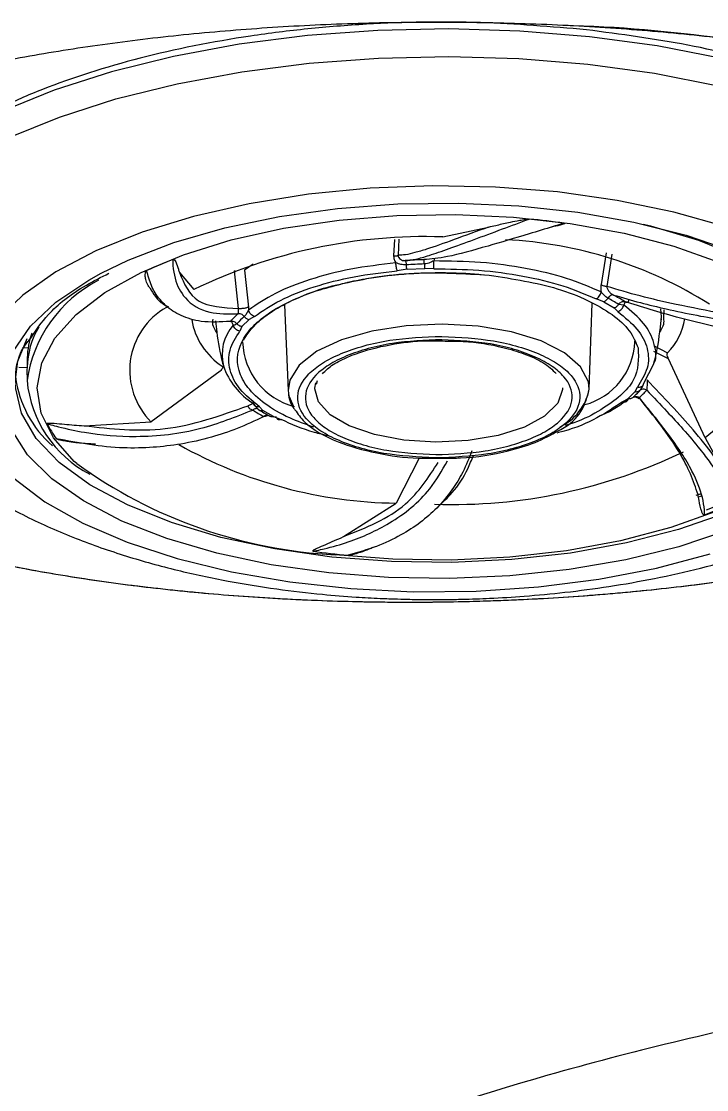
# Model space of a CAD drawing. Extents: x 956 to 1028, y 499 to 635.
# Drawn here: x 972.656 to 973.797, y 579.292 to 581.068 of the extents above; entities that cross this region are included whole.
import ezdxf

# ---------------------------------------------------------------- set-up
doc = ezdxf.new("R2010")
doc.units = 0
doc.header["$MEASUREMENT"] = 0
for name, color, linetype in [('1', 4, 'Continuous'), ('BDIM_CYAN', 4, 'Continuous'), ('DIM', 3, 'Continuous')]:
    doc.layers.add(name, color=color, linetype=linetype)

# ---------------------------------------------------------------- blocks, each defined once
blk = doc.blocks.new('MINI 2IN')
at = {"layer": 'BDIM_CYAN', "color": 3}
for p, q in [((-0.0102, -0.3457), (0.0663, -0.3294)), ((-0.0906, -0.3502), (-0.0918, -0.3775)), ((-0.0832, -0.3498), (-0.0843, -0.3764)), ((0.262, -0.3725), (0.2534, -0.4249)), ((-0.072, -0.3856), (-0.0749, -0.3851)), ((-0.0239, -0.3809), (-0.0251, -0.3857)), ((0.2715, -0.3743), (0.2628, -0.428)), ((-0.4483, -0.4052), (-0.4245, -0.4331)), ((-0.3566, -0.4019), (-0.3566, -0.402)), ((-0.3499, -0.465), (-0.3566, -0.402)), ((-0.3256, -0.391), (-0.34, -0.4011)), ((-0.34, -0.4011), (-0.3336, -0.4624)), ((-0.0695, -0.3996), (-0.0858, -0.402)), ((-0.0695, -0.3996), (-0.0401, -0.3981)), ((-0.0248, -0.3988), (-0.0401, -0.3981)), ((-0.2735, -0.4586), (-0.2673, -0.6014)), ((0.2337, -0.5991), (0.2386, -0.4558)), ((0.2578, -0.4536), (0.245, -0.4487)), ((0.2578, -0.4536), (0.2753, -0.4638)), ((0.2911, -0.4591), (0.2826, -0.4581)), ((0.2927, -0.455), (0.2911, -0.4591)), ((0.2956, -0.4541), (0.2957, -0.4542)), ((-0.3336, -0.4624), (-0.3333, -0.4675)), ((-0.3232, -0.478), (-0.3324, -0.4833)), ((0.2813, -0.4699), (0.2753, -0.4638)), ((0.3576, -0.467), (0.3573, -0.4809)), ((-0.3443, -0.495), (-0.3478, -0.5023)), ((-0.3443, -0.495), (-0.3324, -0.4833)), ((-0.7092, -0.5299), (-0.7002, -0.5304)), ((0.3404, -0.5266), (0.364, -0.5383)), ((-0.7016, -0.5467), (-0.7019, -0.563)), ((0.3657, -0.5486), (0.3412, -0.5362)), ((0.4268, -0.6799), (0.3657, -0.5486)), ((-0.7155, -0.5623), (-0.7019, -0.563)), ((-0.7019, -0.563), (-0.702, -0.5661)), ((-0.702, -0.5661), (-0.7019, -0.5848)), ((0.3246, -0.5891), (0.3411, -0.5568)), ((-0.3805, -0.5688), (-0.4952, -0.6535)), ((-0.2203, -0.5904), (-0.2183, -0.5843)), ((0.3103, -0.603), (0.2984, -0.6147)), ((0.3103, -0.603), (0.3138, -0.5958)), ((0.3227, -0.5931), (0.3211, -0.5965)), ((0.3228, -0.5931), (0.3221, -0.5934)), ((0.2891, -0.62), (0.2984, -0.6147)), ((-0.3153, -0.6282), (-0.3093, -0.6342)), ((-0.2918, -0.6444), (-0.3093, -0.6342)), ((-0.6071, -0.6597), (-0.4952, -0.6535)), ((-0.3012, -0.6424), (-0.3013, -0.6419)), ((-0.2987, -0.6433), (-0.2922, -0.6447)), ((-0.2918, -0.6444), (-0.279, -0.6493)), ((0.4268, -0.6799), (0.4641, -0.7484)), ((-0.0495, -0.7137), (-0.0876, -0.7884)), ((-0.0262, -0.7136), (-0.0078, -0.7134)), ((0.4114, -0.7751), (0.419, -0.7728)), ((0.421, -0.7765), (0.4154, -0.7783)), ((-0.1754, -0.8441), (-0.0876, -0.7884))]:
    blk.add_line(p, q, dxfattribs=at)
at = {"layer": 'BDIM_CYAN', "color": 3, "flags": 128}
for points in [[(0.2342, -0.0129), (0.118, -0.0035), (0, 0), (-0.1183, -0.0026), (-0.2352, -0.0111), (-0.349, -0.0256), (-0.4581, -0.0457), (-0.5611, -0.0713), (-0.6565, -0.1018), (-0.7428, -0.137), (-0.819, -0.1763), (-0.8743, -0.212)], [(0.9804, -0.4477), (0.9816, -0.4211), (0.9731, -0.3703), (0.9508, -0.3203), (0.9148, -0.2719), (0.8658, -0.2257), (0.8044, -0.1824), (0.7314, -0.1426), (0.6479, -0.1067), (0.5551, -0.0755), (0.4543, -0.0492), (0.3468, -0.0282), (0.2342, -0.0129)], [(-0.9763, -0.5737), (-0.986, -0.5543), (-1.0013, -0.5045), (-1.0027, -0.4542), (-0.9902, -0.4042), (-0.9642, -0.355), (-0.9248, -0.3075), (-0.8727, -0.2623), (-0.8086, -0.22), (-0.7334, -0.1812), (-0.6481, -0.1465), (-0.554, -0.1163), (-0.4523, -0.0911), (-0.3445, -0.0713), (-0.2322, -0.057), (-0.1168, -0.0485), (0, -0.046), (0.1165, -0.0494), (0.2311, -0.0587)], [(0.2311, -0.0587), (0.3423, -0.0738), (0.4484, -0.0945), (0.548, -0.1205), (0.6396, -0.1514), (0.722, -0.1867), (0.794, -0.2261), (0.8547, -0.2688), (0.9031, -0.3144), (0.9386, -0.3622), (0.9606, -0.4115), (0.969, -0.4617), (0.9634, -0.5119), (0.9442, -0.5616), (0.9406, -0.568)], [(0.1808, -0.2711), (0.0779, -0.2631), (-0.0267, -0.261), (-0.1311, -0.265), (-0.2335, -0.2749), (-0.332, -0.2906), (-0.4249, -0.3118), (-0.5105, -0.3381), (-0.5872, -0.3691), (-0.6538, -0.4041), (-0.7091, -0.4426), (-0.752, -0.4839)], [(-0.7237, -0.747), (-0.6722, -0.7861), (-0.609, -0.8218), (-0.5353, -0.8535), (-0.4523, -0.8807), (-0.3615, -0.9028), (-0.2645, -0.9195), (-0.1632, -0.9305), (-0.0592, -0.9356), (0.0455, -0.9346), (0.1491, -0.9276), (0.2498, -0.9148), (0.3457, -0.8963), (0.4351, -0.8725)], [(0.4613, -0.3291), (0.3742, -0.3044), (0.2801, -0.285), (0.1808, -0.2711)], [(-0.5787, -0.4062), (-0.5335, -0.3843), (-0.4575, -0.3552), (-0.373, -0.3309), (-0.2816, -0.3118), (-0.185, -0.2984), (-0.0851, -0.2909), (0.0161, -0.2895), (0.1166, -0.2941), (0.2146, -0.3047), (0.308, -0.3211), (0.3952, -0.3429), (0.4743, -0.3698), (0.5439, -0.4012), (0.6025, -0.4365), (0.6154, -0.4459)], [(-0.6191, -0.7226), (-0.6232, -0.7189), (-0.6576, -0.6797), (-0.6783, -0.6388), (-0.685, -0.5969), (-0.6774, -0.555), (-0.6557, -0.514), (-0.6204, -0.4747), (-0.5722, -0.438), (-0.5122, -0.4047), (-0.4416, -0.3754), (-0.362, -0.3509), (-0.275, -0.3315), (-0.1825, -0.3178), (-0.0865, -0.31), (0.011, -0.3083), (0.1079, -0.3128), (0.2021, -0.3233), (0.2917, -0.3395), (0.3747, -0.3613), (0.4494, -0.388)], [(0.324, -0.3246), (0.3355, -0.3274), (0.4155, -0.3513), (0.4867, -0.3798), (0.5477, -0.4125), (0.5972, -0.4486), (0.6342, -0.4874), (0.6579, -0.5281), (0.6679, -0.5699), (0.6682, -0.5784)], [(-0.1996, -0.9045), (-0.2955, -0.891), (-0.386, -0.8718), (-0.4694, -0.8474), (-0.5439, -0.8182), (-0.6081, -0.7848), (-0.6609, -0.7478), (-0.7011, -0.708), (-0.728, -0.6661), (-0.7411, -0.6229), (-0.74, -0.5793), (-0.7249, -0.5362), (-0.696, -0.4943), (-0.6539, -0.4545), (-0.5993, -0.4176), (-0.5787, -0.4062)], [(0.6154, -0.4459), (0.6491, -0.475), (0.6827, -0.516), (0.7028, -0.5586), (0.7088, -0.6021), (0.7007, -0.6455), (0.6786, -0.6881), (0.643, -0.729), (0.5946, -0.7675), (0.5342, -0.8027), (0.4632, -0.834), (0.3827, -0.8608), (0.2946, -0.8825), (0.2003, -0.8988), (0.1018, -0.9092), (0.0011, -0.9137), (-0.1001, -0.9121), (-0.1996, -0.9045)], [(0.3535, -0.4838), (0.3538, -0.4784), (0.3527, -0.4651)], [(0.2337, -0.5991), (0.2325, -0.587), (0.2194, -0.5616), (0.1926, -0.5385), (0.1535, -0.5188), (0.1046, -0.5037), (0.0486, -0.4942), (-0.0111, -0.4907), (-0.0712, -0.4934), (-0.1282, -0.5023), (-0.1786, -0.5168), (-0.2197, -0.536), (-0.249, -0.5589), (-0.2647, -0.584), (-0.2673, -0.6014)], [(-0.7216, -0.5871), (-0.7172, -0.5526), (-0.7016, -0.5148)], [(0.4765, -0.5006), (0.4806, -0.5066), (0.4932, -0.5316), (0.499, -0.5571), (0.498, -0.5827), (0.4901, -0.6081), (0.4755, -0.633), (0.4543, -0.6571), (0.4268, -0.6799)], [(0.6879, -0.5806), (0.6835, -0.6151), (0.6651, -0.6577), (0.6329, -0.6988), (0.5875, -0.7376), (0.5298, -0.7732), (0.4609, -0.805), (0.3823, -0.8323), (0.2956, -0.8545), (0.2025, -0.8713), (0.105, -0.8821), (0.0049, -0.8869), (-0.0955, -0.8856), (-0.1944, -0.8781), (-0.2896, -0.8646), (-0.3793, -0.8453), (-0.4616, -0.8208), (-0.5349, -0.7914), (-0.5976, -0.7578), (-0.6485, -0.7207), (-0.6866, -0.6808), (-0.711, -0.6389), (-0.7212, -0.5959), (-0.7216, -0.5871)], [(0.4288, -0.7997), (0.4836, -0.7781), (0.5505, -0.7442), (0.6052, -0.7065), (0.6468, -0.6659), (0.6742, -0.6231), (0.6869, -0.5792), (0.6875, -0.5719)], [(-0.2673, -0.6014), (-0.2661, -0.61), (-0.2578, -0.6288)], [(-0.223, -0.5985), (-0.223, -0.597), (-0.2215, -0.5882)], [(0.1894, -0.5965), (0.1894, -0.5995), (0.1812, -0.6224), (0.1595, -0.6437), (0.1257, -0.6619), (0.0823, -0.6757), (0.0321, -0.6843), (-0.0214, -0.687), (-0.0746, -0.6837), (-0.1239, -0.6745), (-0.1659, -0.6601), (-0.1977, -0.6416), (-0.2171, -0.62), (-0.223, -0.5985)], [(0.5892, -0.7147), (0.5643, -0.7356), (0.51, -0.7707), (0.4446, -0.8021), (0.3693, -0.8291), (0.2858, -0.8511), (0.1958, -0.8677), (0.1013, -0.8784), (0.0043, -0.8832), (-0.0932, -0.8818), (-0.189, -0.8743)]]:
    blk.add_lwpolyline(points, dxfattribs=at)
at = {"layer": 'BDIM_CYAN', "color": 3}
for centre, radius, start, end in [((-0.0007, -1.7166), 1.4069, 82.1214, 84.5063), ((-0.0392, -1.2344), 0.8891, 88.1322, 115.6833), ((0.0602, -1.0495), 0.6998, 57.7508, 87.181), ((-0.1979, -1.0605), 0.7258, 111.1105, 114.8186), ((-0.0142, -1.2357), 0.8525, 91.838, 93.9301), ((-0.0142, -1.216), 0.8256, 91.838, 93.9301), ((-0.4798, -0.6171), 0.2245, 117.3099, 171.7189), ((0.1437, -0.6862), 0.2764, 57.4654, 61.8992), ((0.1386, -0.6837), 0.2677, 57.4654, 61.8992), ((-0.4109, -0.5678), 0.1202, 119.306, 225.4849), ((-0.2482, -0.5914), 0.1561, 131.136, 137.6268), ((-0.2409, -0.5919), 0.1511, 131.136, 137.6268), ((-0.5598, -0.5675), 0.1422, 149.6293, 178.1601), ((-0.313, -0.4633), 0.1167, 190.1277, 236.7176), ((-0.3028, -0.542), 0.0746, 138.5277, 194.1301), ((0.2916, -0.4655), 0.1027, 314.8561, 350.7483), ((-0.5682, -0.5498), 0.1334, 160.7338, 178.6653), ((-0.2287, -0.517), 0.1144, 181.5651, 255.5203), ((0.1975, -0.5164), 0.112, 284.8336, 358.1142), ((-0.2627, -0.5213), 0.119, 199.0793, 238.3342), ((-0.5369, -0.5534), 0.1861, 187.7313, 228.704), ((-0.507, -0.5667), 0.1957, 185.2777, 242.4136), ((0.1467, -0.5816), 0.0888, 295.3042, 348.6126), ((0.2102, -0.5022), 0.1465, 312.8315, 317.6849), ((0.2141, -0.4953), 0.1561, 311.1369, 317.6263), ((0.198, -0.4893), 0.1642, 311.2498, 312.894), ((-0.1777, -0.4006), 0.2764, 237.4654, 241.8992), ((-0.1727, -0.4071), 0.2677, 237.4654, 241.8992), ((-0.5106, -0.5795), 0.1753, 205.9015, 215.466), ((-0.0787, -0.0343), 0.7541, 240.5589, 269.3221), ((0.0054, 0.0984), 0.8891, 268.1322, 295.6833), ((-0.1478, -0.0721), 0.8033, 234.0746, 267.0571), ((0.1644, -0.1307), 0.7257, 291.1104, 294.819), ((-0.0329, 0.5253), 1.4069, 262.1214, 264.5065)]:
    blk.add_arc(centre, radius, start, end, dxfattribs=at)
for points, knots in [([(0.2291, -0.0014), (0.1705, 0.0035), (0.0498, 0.0137), (-0.1076, 0.0106), (-0.235, 0.0007), (-0.3634, -0.0154), (-0.5171, -0.046), (-0.6528, -0.0897), (-0.7475, -0.1305), (-0.788, -0.1531), (-0.8083, -0.1644)], [0, 0, 0, 0, 0.1532463, 0.3156719, 0.4003608, 0.4850674, 0.6578359, 0.8306045, 0.9152934, 1, 1, 1, 1]), ([(0.7121, -0.1268), (0.7106, -0.1259), (0.6898, -0.1137), (0.6376, -0.0943), (0.5388, -0.0591), (0.4034, -0.0247), (0.2861, -0.009), (0.2291, -0.0014)], [0, 0, 0, 0, 0.01298, 0.185306, 0.357668, 0.688173, 1, 1, 1, 1]), ([(-0.0726, -0.3852), (-0.067, -0.3846), (-0.0561, -0.3835), (-0.032, -0.3765), (-0.0003, -0.3656), (0.0409, -0.3505), (0.0863, -0.3337), (0.1189, -0.3217), (0.134, -0.3161)], [0, 0, 0, 0, 0.154219, 0.301464, 0.47799, 0.661716, 0.843633, 1, 1, 1, 1]), ([(0.0663, -0.3294), (0.0702, -0.3285), (0.0807, -0.326), (0.0966, -0.3225), (0.1117, -0.3193), (0.1228, -0.3174), (0.1296, -0.316), (0.1336, -0.3161), (0.134, -0.3161)], [0, 0, 0, 0, 0.191782, 0.518998, 0.728969, 0.85611, 0.98384, 1, 1, 1, 1]), ([(0.0663, -0.3294), (0.0464, -0.3367), (0.0069, -0.3511), (-0.0317, -0.3648), (-0.0567, -0.3722), (-0.0725, -0.3759), (-0.0804, -0.3762), (-0.0843, -0.3764)], [0, 0, 0, 0, 0.284599, 0.565427, 0.713522, 0.857932, 1, 1, 1, 1]), ([(0.1922, -0.323), (0.1914, -0.3232), (0.1894, -0.3238), (0.1832, -0.3257), (0.1641, -0.3315), (0.1216, -0.3444), (0.0583, -0.3631), (-0.0027, -0.3802), (-0.0294, -0.3826), (-0.0415, -0.3836)], [0, 0, 0, 0, 0.007324, 0.019564, 0.058649, 0.192116, 0.441769, 0.746986, 1, 1, 1, 1]), ([(0.1922, -0.323), (0.1923, -0.323), (0.1925, -0.323), (0.1928, -0.3231), (0.193, -0.3232), (0.193, -0.3234), (0.1927, -0.3238), (0.1904, -0.3249), (0.183, -0.327), (0.1757, -0.3285), (0.1708, -0.3295)], [0, 0, 0, 0, 0.011819, 0.023754, 0.034559, 0.046367, 0.066558, 0.129614, 0.419573, 1, 1, 1, 1]), ([(-0.4593, -0.3835), (-0.4592, -0.3834), (-0.459, -0.3834), (-0.4587, -0.3833), (-0.4583, -0.3833), (-0.4579, -0.3834), (-0.4572, -0.3836), (-0.4556, -0.3849), (-0.4527, -0.3905), (-0.4506, -0.3977), (-0.4489, -0.4033), (-0.4483, -0.4052)], [0, 0, 0, 0, 0.0055006, 0.0110552, 0.016084, 0.0215799, 0.030977, 0.0603237, 0.1952739, 0.7306037, 1, 1, 1, 1]), ([(-0.4593, -0.3835), (-0.4593, -0.3839), (-0.4593, -0.385), (-0.4593, -0.3884), (-0.4588, -0.3988), (-0.4552, -0.4212), (-0.4395, -0.4514), (-0.4035, -0.4743), (-0.3673, -0.474), (-0.3508, -0.4739)], [0, 0, 0, 0, 0.007325, 0.019566, 0.05865, 0.192116, 0.441769, 0.746986, 1, 1, 1, 1]), ([(-0.0881, -0.389), (-0.1135, -0.392), (-0.1642, -0.398), (-0.2321, -0.4158), (-0.2912, -0.4387), (-0.3192, -0.4579), (-0.3333, -0.4675)], [0, 0, 0, 0, 0.25, 0.5, 0.75, 1, 1, 1, 1]), ([(-0.0918, -0.3775), (-0.0909, -0.3775), (-0.0892, -0.3775), (-0.087, -0.3773), (-0.0852, -0.3769), (-0.0846, -0.3766), (-0.0843, -0.3764)], [0, 0, 0, 0, 0.245337, 0.5, 0.754663, 1, 1, 1, 1]), ([(-0.0918, -0.3775), (-0.0917, -0.3794), (-0.0915, -0.3836), (-0.0893, -0.3871), (-0.0881, -0.389)], [0, 0, 0, 0, 0.459104, 1, 1, 1, 1]), ([(-0.0708, -0.3923), (-0.0738, -0.3921), (-0.0798, -0.3919), (-0.0853, -0.3899), (-0.0881, -0.389)], [0, 0, 0, 0, 0.490746, 1, 1, 1, 1]), ([(-0.0843, -0.3764), (-0.0842, -0.3771), (-0.0841, -0.3784), (-0.083, -0.3807), (-0.0807, -0.3832), (-0.0769, -0.385), (-0.074, -0.3852), (-0.0726, -0.3852)], [0, 0, 0, 0, 0.111418, 0.230072, 0.482003, 0.743082, 1, 1, 1, 1]), ([(-0.0251, -0.3857), (-0.0271, -0.3866), (-0.0305, -0.3882), (-0.0357, -0.3903), (-0.039, -0.3906), (-0.0407, -0.3907)], [0, 0, 0, 0, 0.40286, 0.687897, 1, 1, 1, 1]), ([(0.2535, -0.4372), (0.235, -0.4293), (0.1979, -0.4135), (0.1287, -0.3972), (0.0535, -0.3868), (0.0011, -0.3861), (-0.0251, -0.3857)], [0, 0, 0, 0, 0.25, 0.5, 0.75, 1, 1, 1, 1]), ([(-0.6957, -0.5139), (-0.6869, -0.5008), (-0.6665, -0.4704), (-0.6204, -0.4336), (-0.5785, -0.4127), (-0.5656, -0.4063)], [0, 0, 0, 0, 0.34174, 0.798412, 1, 1, 1, 1]), ([(-0.4977, -0.4304), (-0.4988, -0.4288), (-0.5017, -0.4245), (-0.5042, -0.4177), (-0.5054, -0.4111), (-0.5049, -0.4064), (-0.5049, -0.4033), (-0.5028, -0.402), (-0.5026, -0.4018)], [0, 0, 0, 0, 0.191797, 0.519052, 0.729035, 0.856173, 0.983899, 1, 1, 1, 1]), ([(-0.3635, -0.4862), (-0.3802, -0.4872), (-0.4037, -0.4886), (-0.4297, -0.4827), (-0.4455, -0.477), (-0.4637, -0.4671), (-0.4815, -0.451), (-0.4957, -0.4281), (-0.5004, -0.4103), (-0.5026, -0.4018)], [0, 0, 0, 0, 0.229238, 0.322198, 0.414546, 0.50635, 0.67863, 0.847274, 1, 1, 1, 1]), ([(-0.4483, -0.4052), (-0.4405, -0.4235), (-0.4248, -0.4606), (-0.375, -0.4635), (-0.3499, -0.465)], [0, 0, 0, 0, 0.495173, 1, 1, 1, 1]), ([(-0.3232, -0.478), (-0.3098, -0.4688), (-0.2826, -0.4502), (-0.2253, -0.4279), (-0.1592, -0.4107), (-0.1101, -0.4049), (-0.0858, -0.402)], [0, 0, 0, 0, 0.2470114, 0.5, 0.7529886, 1, 1, 1, 1]), ([(-0.1734, -0.4228), (-0.1571, -0.4193), (-0.1206, -0.4113), (-0.0387, -0.403), (0.0255, -0.4068), (0.0673, -0.4093)], [0, 0, 0, 0, 0.220848, 0.4935038, 1, 1, 1, 1]), ([(-0.1734, -0.4227), (-0.1716, -0.4222), (-0.1576, -0.4184), (-0.1319, -0.4142), (-0.1007, -0.4098), (-0.0771, -0.4076), (-0.06, -0.4064), (-0.0477, -0.4058), (-0.0341, -0.4053), (-0.0245, -0.4052), (-0.0177, -0.4051)], [0, 0, 0, 0, 0.040062, 0.30443, 0.501937, 0.645566, 0.748575, 0.821934, 0.873992, 1, 1, 1, 1]), ([(-0.0248, -0.3988), (0.0002, -0.3992), (0.051, -0.3998), (0.1241, -0.4099), (0.1914, -0.4258), (0.2272, -0.4411), (0.245, -0.4487)], [0, 0, 0, 0, 0.247011, 0.5, 0.752989, 1, 1, 1, 1]), ([(-0.0177, -0.4051), (-0.0096, -0.4052), (0.0058, -0.4053), (0.0309, -0.4063), (0.0477, -0.4077), (0.0572, -0.4086)], [0, 0, 0, 0, 0.321146, 0.61203, 1, 1, 1, 1]), ([(-0.2249, -0.662), (-0.2387, -0.6572), (-0.2702, -0.646), (-0.3075, -0.6235), (-0.3363, -0.5967), (-0.3557, -0.5599), (-0.3486, -0.5132), (-0.3021, -0.4705), (-0.2428, -0.4426), (-0.2032, -0.4286), (-0.1778, -0.4237), (-0.1734, -0.4228)], [0, 0, 0, 0, 0.081146, 0.185521, 0.289897, 0.392103, 0.581966, 0.771829, 0.874035, 0.978411, 1, 1, 1, 1]), ([(-0.3414, -0.5176), (-0.3392, -0.5136), (-0.334, -0.5042), (-0.3191, -0.488), (-0.2957, -0.4697), (-0.2618, -0.4509), (-0.2195, -0.4342), (-0.1873, -0.4262), (-0.1734, -0.4227)], [0, 0, 0, 0, 0.112803, 0.270618, 0.415988, 0.619279, 0.835157, 1, 1, 1, 1]), ([(0.0673, -0.4093), (0.1069, -0.4156), (0.1678, -0.4252), (0.2328, -0.4508), (0.2735, -0.4745), (0.3029, -0.5014), (0.3111, -0.5207), (0.3151, -0.5302)], [0, 0, 0, 0, 0.3148498, 0.4843389, 0.6574249, 0.8305108, 1, 1, 1, 1]), ([(0.2534, -0.4249), (0.2531, -0.4267), (0.2524, -0.4307), (0.2531, -0.435), (0.2535, -0.4372)], [0, 0, 0, 0, 0.459354, 1, 1, 1, 1]), ([(0.2534, -0.4249), (0.254, -0.4252), (0.2552, -0.426), (0.2577, -0.4269), (0.2603, -0.4276), (0.262, -0.4278), (0.2628, -0.428)], [0, 0, 0, 0, 0.245337, 0.5, 0.754663, 1, 1, 1, 1]), ([(-0.4977, -0.4304), (-0.4917, -0.4405), (-0.484, -0.4534), (-0.4697, -0.4605), (-0.4666, -0.4621)], [0, 0, 0, 0, 0.785149, 1, 1, 1, 1]), ([(0.2647, -0.4476), (0.2625, -0.446), (0.2586, -0.4432), (0.2551, -0.439), (0.2535, -0.4372)], [0, 0, 0, 0, 0.571403, 1, 1, 1, 1]), ([(0.5473, -0.4884), (0.5168, -0.4835), (0.4609, -0.4744), (0.3832, -0.4595), (0.3183, -0.4447), (0.2811, -0.4335), (0.2628, -0.428)], [0, 0, 0, 0, 0.317509, 0.5834805, 0.7948327, 1, 1, 1, 1]), ([(0.2628, -0.428), (0.2629, -0.4286), (0.263, -0.43), (0.2641, -0.4329), (0.2663, -0.4364), (0.2698, -0.4401), (0.2725, -0.4416), (0.2739, -0.4424)], [0, 0, 0, 0, 0.111469, 0.230184, 0.482261, 0.743373, 1, 1, 1, 1]), ([(0.2739, -0.4424), (0.2887, -0.4467), (0.3172, -0.4551), (0.364, -0.4662), (0.4111, -0.476), (0.4602, -0.485), (0.5307, -0.4969), (0.583, -0.5046), (0.6198, -0.51)], [0, 0, 0, 0, 0.135552, 0.260798, 0.405842, 0.535564, 0.673856, 1, 1, 1, 1]), ([(0.2826, -0.4581), (0.2833, -0.4572), (0.2847, -0.4554), (0.2874, -0.4537), (0.29, -0.4529), (0.2916, -0.4531), (0.2923, -0.4532)], [0, 0, 0, 0, 0.266689, 0.531115, 0.778754, 1, 1, 1, 1]), ([(0.3411, -0.5568), (0.3412, -0.5566), (0.347, -0.5453), (0.3427, -0.5222), (0.3279, -0.489), (0.3034, -0.469), (0.2911, -0.4591)], [0, 0, 0, 0, 0.0073413, 0.3382277, 0.6691139, 1, 1, 1, 1]), ([(0.2923, -0.4532), (0.2932, -0.4536), (0.2949, -0.4543), (0.2971, -0.4543), (0.2984, -0.4537), (0.2991, -0.4529), (0.2996, -0.4518), (0.2997, -0.451), (0.2998, -0.4506)], [0, 0, 0, 0, 0.277554, 0.532524, 0.651828, 0.767234, 0.882133, 1, 1, 1, 1]), ([(0.6347, -0.5351), (0.6339, -0.535), (0.6319, -0.5346), (0.6257, -0.5334), (0.6061, -0.5296), (0.56, -0.5205), (0.481, -0.5039), (0.384, -0.4819), (0.3209, -0.4621), (0.2923, -0.4532)], [0, 0, 0, 0, 0.007325, 0.019566, 0.058651, 0.192116, 0.441769, 0.746986, 1, 1, 1, 1]), ([(-0.3508, -0.4739), (-0.3507, -0.4735), (-0.3504, -0.4727), (-0.3501, -0.4709), (-0.35, -0.4692), (-0.3499, -0.4678), (-0.3499, -0.4663), (-0.3499, -0.4654), (-0.3499, -0.465)], [0, 0, 0, 0, 0.277558, 0.532524, 0.651825, 0.767232, 0.882131, 1, 1, 1, 1]), ([(-0.3403, -0.4781), (-0.3411, -0.4772), (-0.3426, -0.4755), (-0.3455, -0.474), (-0.3484, -0.4734), (-0.3501, -0.4737), (-0.3508, -0.4739)], [0, 0, 0, 0, 0.266689, 0.531115, 0.778754, 1, 1, 1, 1]), ([(-0.3336, -0.4624), (-0.334, -0.4626), (-0.3349, -0.4631), (-0.3367, -0.4637), (-0.339, -0.4643), (-0.3416, -0.4648), (-0.3442, -0.4651), (-0.3465, -0.4652), (-0.3485, -0.4652), (-0.3494, -0.465), (-0.3499, -0.465)], [0, 0, 0, 0, 0.112211, 0.235183, 0.366441, 0.502102, 0.637431, 0.767756, 0.88937, 1, 1, 1, 1]), ([(-0.3333, -0.4675), (-0.3338, -0.4684), (-0.3345, -0.4695), (-0.3355, -0.4716), (-0.3367, -0.4737), (-0.3384, -0.4762), (-0.3397, -0.4775), (-0.3403, -0.4781)], [0, 0, 0, 0, 0.224307, 0.303573, 0.473827, 0.745729, 1, 1, 1, 1]), ([(-0.3403, -0.4781), (-0.3398, -0.4788), (-0.3387, -0.4801), (-0.3367, -0.4816), (-0.3345, -0.4828), (-0.3331, -0.4831), (-0.3324, -0.4833)], [0, 0, 0, 0, 0.257259, 0.51339, 0.762603, 1, 1, 1, 1]), ([(0.2813, -0.4699), (0.293, -0.4794), (0.3166, -0.4986), (0.3324, -0.531), (0.3335, -0.5641), (0.3203, -0.5853), (0.3138, -0.5958)], [0, 0, 0, 0, 0.247011, 0.5, 0.752989, 1, 1, 1, 1]), ([(-0.386, -0.5047), (-0.3888, -0.5004), (-0.3936, -0.493), (-0.3927, -0.4854), (-0.3923, -0.4823)], [0, 0, 0, 0, 0.583848, 1, 1, 1, 1]), ([(-0.3883, -0.4855), (-0.3876, -0.4917), (-0.3851, -0.515), (-0.3804, -0.5408), (-0.3753, -0.5598), (-0.3747, -0.5619)], [0, 0, 0, 0, 0.242973, 0.91555, 1, 1, 1, 1]), ([(-0.3639, -0.4862), (-0.3639, -0.4865), (-0.3637, -0.4872), (-0.3636, -0.4866), (-0.3635, -0.4862)], [0, 0, 0, 0, 0.436642, 1, 1, 1, 1]), ([(-0.3622, -0.4829), (-0.3618, -0.4847), (-0.361, -0.4886), (-0.3595, -0.4912), (-0.3587, -0.4926)], [0, 0, 0, 0, 0.459352, 1, 1, 1, 1]), ([(-0.3525, -0.4901), (-0.3538, -0.491), (-0.3559, -0.4927), (-0.3579, -0.4926), (-0.3587, -0.4926)], [0, 0, 0, 0, 0.571404, 1, 1, 1, 1]), ([(0.3408, -0.5586), (0.3424, -0.552), (0.3487, -0.5267), (0.3516, -0.501), (0.3537, -0.4821)], [0, 0, 0, 0, 0.260465, 1, 1, 1, 1]), ([(0.3573, -0.4809), (0.3576, -0.4843), (0.3584, -0.4922), (0.3533, -0.4997), (0.3505, -0.5039)], [0, 0, 0, 0, 0.446283, 1, 1, 1, 1]), ([(-0.7216, -0.587), (-0.7205, -0.5677), (-0.7193, -0.5431), (-0.6998, -0.519), (-0.6957, -0.5139)], [0, 0, 0, 0, 0.785687, 1, 1, 1, 1]), ([(-0.3153, -0.6282), (-0.327, -0.6187), (-0.3506, -0.5994), (-0.3664, -0.567), (-0.3675, -0.5339), (-0.3543, -0.5127), (-0.3478, -0.5023)], [0, 0, 0, 0, 0.247012, 0.5, 0.752988, 1, 1, 1, 1]), ([(-0.022, -0.7133), (-0.0515, -0.7117), (-0.0968, -0.7094), (-0.1508, -0.6965), (-0.1876, -0.6832), (-0.2173, -0.6668), (-0.2444, -0.6431), (-0.2571, -0.6108), (-0.241, -0.5786), (-0.2114, -0.5552), (-0.1801, -0.5392), (-0.1419, -0.5264), (-0.0865, -0.5141), (-0.041, -0.5123), (-0.0114, -0.5112)], [0, 0, 0, 0, 0.119728, 0.18418, 0.25, 0.31582, 0.380272, 0.5, 0.619728, 0.68418, 0.75, 0.81582, 0.880272, 1, 1, 1, 1]), ([(-0.0114, -0.5112), (0.018, -0.5127), (0.0633, -0.515), (0.1174, -0.528), (0.1542, -0.5412), (0.1839, -0.5576), (0.211, -0.5813), (0.2237, -0.6136), (0.2076, -0.6458), (0.178, -0.6692), (0.1467, -0.6852), (0.1084, -0.698), (0.0531, -0.7103), (0.0076, -0.7121), (-0.022, -0.7133)], [0, 0, 0, 0, 0.119728, 0.18418, 0.25, 0.31582, 0.380272, 0.5, 0.619728, 0.68418, 0.75, 0.81582, 0.880272, 1, 1, 1, 1]), ([(-0.0117, -0.5167), (-0.0397, -0.5178), (-0.0827, -0.5195), (-0.135, -0.5311), (-0.1712, -0.5432), (-0.2008, -0.5584), (-0.2288, -0.5804), (-0.244, -0.6109), (-0.232, -0.6414), (-0.2063, -0.6638), (-0.1783, -0.6793), (-0.1435, -0.6919), (-0.0924, -0.7041), (-0.0496, -0.7063), (-0.0217, -0.7077)], [0, 0, 0, 0, 0.119728, 0.18418, 0.25, 0.31582, 0.380272, 0.5, 0.619728, 0.68418, 0.75, 0.81582, 0.880272, 1, 1, 1, 1]), ([(-0.2101, -0.5735), (-0.2077, -0.5707), (-0.2011, -0.563), (-0.1818, -0.5515), (-0.1488, -0.5369), (-0.1001, -0.5242), (-0.0459, -0.5174), (-0.0132, -0.5186), (-0.0015, -0.519)], [0, 0, 0, 0, 0.091323, 0.249204, 0.391299, 0.637461, 0.870614, 1, 1, 1, 1]), ([(-0.0217, -0.7077), (0.0063, -0.7066), (0.0493, -0.7049), (0.1016, -0.6933), (0.1378, -0.6812), (0.1674, -0.6661), (0.1954, -0.644), (0.2106, -0.6136), (0.1986, -0.583), (0.1729, -0.5606), (0.1449, -0.5451), (0.11, -0.5325), (0.059, -0.5203), (0.0161, -0.5181), (-0.0117, -0.5167)], [0, 0, 0, 0, 0.119728, 0.18418, 0.25, 0.31582, 0.380272, 0.5, 0.619728, 0.68418, 0.75, 0.81582, 0.880272, 1, 1, 1, 1]), ([(-0.0015, -0.519), (0.007, -0.5191), (0.0392, -0.5191), (0.0838, -0.5272), (0.1275, -0.54), (0.1596, -0.5546), (0.1722, -0.5666), (0.1786, -0.5728)], [0, 0, 0, 0, 0.1035, 0.392673, 0.575575, 0.782789, 1, 1, 1, 1]), ([(0.3151, -0.5302), (0.3158, -0.5484), (0.3171, -0.5849), (0.2668, -0.627), (0.2218, -0.6507), (0.1986, -0.6579), (0.1939, -0.6593)], [0, 0, 0, 0, 0.373476, 0.746951, 0.948, 1, 1, 1, 1]), ([(0.3095, -0.52), (0.3096, -0.5204), (0.3097, -0.5209), (0.3093, -0.5193), (0.3093, -0.5192)], [0, 0, 0, 0, 0.923749, 1, 1, 1, 1]), ([(0.3657, -0.5486), (0.3651, -0.5472), (0.3637, -0.5444), (0.3632, -0.541), (0.3635, -0.5391), (0.3639, -0.5385), (0.364, -0.5383)], [0, 0, 0, 0, 0.355757, 0.72292, 0.91627, 1, 1, 1, 1]), ([(-0.9802, -0.5665), (-0.9703, -0.5833), (-0.9505, -0.6169), (-0.9079, -0.6667), (-0.8532, -0.7174), (-0.7847, -0.7666), (-0.7056, -0.8109), (-0.6227, -0.8474), (-0.5383, -0.8769), (-0.4536, -0.9003), (-0.3698, -0.9182), (-0.2888, -0.9313), (-0.2173, -0.9396), (-0.1596, -0.9443), (-0.1179, -0.9466), (-0.088, -0.9477), (-0.0667, -0.9483), (-0.0517, -0.9485), (-0.041, -0.9486), (-0.0334, -0.9487), (-0.0251, -0.9487), (-0.0193, -0.9487), (-0.0151, -0.9487)], [0, 0, 0, 0, 0.068093, 0.135307, 0.209263, 0.298742, 0.387345, 0.47369, 0.555306, 0.633312, 0.70781, 0.777245, 0.84087, 0.886785, 0.919677, 0.943108, 0.959738, 0.971518, 0.979856, 0.985755, 0.989927, 1, 1, 1, 1]), ([(-0.377, -0.5608), (-0.3768, -0.561), (-0.3764, -0.5614), (-0.3762, -0.5624), (-0.3764, -0.5635), (-0.377, -0.5649), (-0.3783, -0.5668), (-0.3796, -0.568), (-0.3805, -0.5688)], [0, 0, 0, 0, 0.127623, 0.255996, 0.374285, 0.494115, 0.688929, 1, 1, 1, 1]), ([(-0.0151, -0.9487), (-0.0112, -0.9486), (0.0015, -0.9486), (0.0291, -0.9481), (0.0722, -0.9466), (0.1291, -0.9431), (0.1956, -0.9368), (0.2681, -0.9272), (0.3438, -0.9139), (0.4203, -0.8967), (0.4966, -0.8752), (0.5719, -0.8492), (0.6457, -0.8179), (0.7173, -0.7807), (0.7856, -0.7366), (0.8488, -0.6853), (0.8998, -0.6304), (0.9277, -0.5913), (0.9382, -0.5722), (0.9392, -0.5704)], [0, 0, 0, 0, 0.009814, 0.031348, 0.068465, 0.116638, 0.173235, 0.235738, 0.302165, 0.371399, 0.442731, 0.516509, 0.592953, 0.672038, 0.753482, 0.837013, 0.922838, 0.992767, 1, 1, 1, 1]), ([(0.3301, -0.5835), (0.3301, -0.5842), (0.3301, -0.5856), (0.33, -0.5888), (0.3299, -0.5928), (0.3297, -0.5973), (0.3295, -0.5995), (0.3294, -0.6005)], [0, 0, 0, 0, 0.111467, 0.230181, 0.482258, 0.743371, 1, 1, 1, 1]), ([(0.4641, -0.7484), (0.4569, -0.7356), (0.4429, -0.7106), (0.4092, -0.6688), (0.3713, -0.627), (0.3436, -0.5978), (0.3301, -0.5835)], [0, 0, 0, 0, 0.280747, 0.545552, 0.776817, 1, 1, 1, 1]), ([(-0.2673, -0.6015), (-0.2664, -0.6112), (-0.2653, -0.6223), (-0.2571, -0.632), (-0.256, -0.6332)], [0, 0, 0, 0, 0.872722, 1, 1, 1, 1]), ([(0.1821, -0.6681), (0.1836, -0.6674), (0.2014, -0.6586), (0.2244, -0.6352), (0.2305, -0.6116), (0.2337, -0.5991)], [0, 0, 0, 0, 0.040731, 0.49375, 1, 1, 1, 1]), ([(0.3185, -0.6008), (0.3197, -0.5989), (0.3218, -0.5957), (0.3238, -0.5911), (0.3246, -0.5891)], [0, 0, 0, 0, 0.571399, 1, 1, 1, 1]), ([(0.3294, -0.6005), (0.3408, -0.6125), (0.3621, -0.635), (0.3922, -0.6677), (0.4163, -0.6961), (0.4364, -0.7228), (0.4512, -0.746), (0.4628, -0.7689), (0.4669, -0.7825), (0.469, -0.7894)], [0, 0, 0, 0, 0.154271, 0.288952, 0.454424, 0.575072, 0.714225, 0.852753, 1, 1, 1, 1]), ([(-0.3268, -0.618), (-0.3265, -0.6183), (-0.3258, -0.6187), (-0.3254, -0.6197), (-0.3256, -0.6209), (-0.3264, -0.6223), (-0.3278, -0.6236), (-0.3297, -0.6247), (-0.3317, -0.6257), (-0.3332, -0.6261), (-0.3339, -0.6264)], [0, 0, 0, 0, 0.11221, 0.235183, 0.36644, 0.502102, 0.63743, 0.767756, 0.889371, 1, 1, 1, 1]), ([(0.2891, -0.62), (0.2756, -0.6291), (0.2482, -0.6475), (0.2088, -0.6647), (0.1832, -0.671), (0.1798, -0.6718)], [0, 0, 0, 0, 0.45918, 0.929471, 1, 1, 1, 1]), ([(0.2529, -0.6426), (0.2533, -0.6424), (0.2731, -0.6345), (0.2863, -0.6242), (0.2992, -0.6142)], [0, 0, 0, 0, 0.02364, 1, 1, 1, 1]), ([(0.3063, -0.6128), (0.3057, -0.6132), (0.3046, -0.6141), (0.3026, -0.6148), (0.3005, -0.615), (0.2991, -0.6148), (0.2984, -0.6147)], [0, 0, 0, 0, 0.257259, 0.51339, 0.762603, 1, 1, 1, 1]), ([(0.3063, -0.6128), (0.307, -0.6122), (0.3085, -0.6111), (0.3114, -0.6108), (0.3143, -0.6114), (0.316, -0.6124), (0.3168, -0.6129)], [0, 0, 0, 0, 0.2666892, 0.5311152, 0.7787539, 1, 1, 1, 1]), ([(0.3071, -0.6121), (0.3077, -0.6119), (0.3089, -0.6115), (0.3118, -0.6118), (0.3144, -0.6131), (0.3155, -0.6144), (0.3161, -0.6149)], [0, 0, 0, 0, 0.280799, 0.543416, 0.783777, 1, 1, 1, 1]), ([(0.4147, -0.7742), (0.4069, -0.7517), (0.3911, -0.7063), (0.3411, -0.6436), (0.3158, -0.6119)], [0, 0, 0, 0, 0.495173, 1, 1, 1, 1]), ([(0.3168, -0.6129), (0.3166, -0.6135), (0.3164, -0.6146), (0.3161, -0.615), (0.3159, -0.6147), (0.3158, -0.6141), (0.3158, -0.6132), (0.3158, -0.6124), (0.3158, -0.6119)], [0, 0, 0, 0, 0.277558, 0.532524, 0.651825, 0.767232, 0.882131, 1, 1, 1, 1]), ([(0.4254, -0.7994), (0.4245, -0.7927), (0.422, -0.7735), (0.4057, -0.7328), (0.3698, -0.6777), (0.3333, -0.6331), (0.3168, -0.6129)], [0, 0, 0, 0, 0.141781, 0.406989, 0.731223, 1, 1, 1, 1]), ([(-0.6683, -0.6561), (-0.6675, -0.6564), (-0.6655, -0.657), (-0.6593, -0.6588), (-0.6397, -0.6641), (-0.5936, -0.674), (-0.5146, -0.6804), (-0.4177, -0.67), (-0.3549, -0.6449), (-0.3264, -0.6336)], [0, 0, 0, 0, 0.007325, 0.019566, 0.058651, 0.192116, 0.441769, 0.746986, 1, 1, 1, 1]), ([(-0.6071, -0.6597), (-0.5621, -0.6648), (-0.4712, -0.675), (-0.3799, -0.6427), (-0.3339, -0.6264)], [0, 0, 0, 0, 0.495173, 1, 1, 1, 1]), ([(-0.3264, -0.6336), (-0.3273, -0.6334), (-0.329, -0.633), (-0.3311, -0.6317), (-0.3325, -0.6302), (-0.3332, -0.629), (-0.3337, -0.6277), (-0.3338, -0.6268), (-0.3339, -0.6264)], [0, 0, 0, 0, 0.277554, 0.532524, 0.651828, 0.767234, 0.882133, 1, 1, 1, 1]), ([(-0.3166, -0.6328), (-0.3173, -0.6323), (-0.3187, -0.6313), (-0.3214, -0.6312), (-0.3241, -0.6319), (-0.3256, -0.6331), (-0.3264, -0.6336)], [0, 0, 0, 0, 0.266689, 0.531115, 0.778754, 1, 1, 1, 1]), ([(-0.3252, -0.6226), (-0.3245, -0.6234), (-0.3238, -0.6244), (-0.323, -0.6257), (-0.3223, -0.6267), (-0.3203, -0.6297), (-0.3182, -0.6315), (-0.3166, -0.6328)], [0, 0, 0, 0, 0.22908, 0.257055, 0.306679, 0.485356, 1, 1, 1, 1]), ([(-0.256, -0.6332), (-0.2512, -0.64), (-0.2362, -0.6609), (-0.1899, -0.687), (-0.1227, -0.7059), (-0.0664, -0.7143), (-0.0341, -0.7137), (-0.0262, -0.7136)], [0, 0, 0, 0, 0.1421354, 0.4365014, 0.6862679, 0.9223757, 1, 1, 1, 1]), ([(-0.6683, -0.6561), (-0.6683, -0.6561), (-0.6683, -0.656), (-0.6683, -0.6558), (-0.6681, -0.6557), (-0.6677, -0.6555), (-0.6667, -0.6553), (-0.6628, -0.6552), (-0.648, -0.6563), (-0.6288, -0.6582), (-0.6125, -0.6593), (-0.6071, -0.6597)], [0, 0, 0, 0, 0.0055006, 0.0110552, 0.016084, 0.0215799, 0.030977, 0.0603237, 0.1952739, 0.7306037, 1, 1, 1, 1]), ([(-0.3079, -0.6444), (-0.3226, -0.6514), (-0.3509, -0.6649), (-0.3973, -0.6801), (-0.4442, -0.6907), (-0.4931, -0.6963), (-0.5638, -0.6981), (-0.6164, -0.6882), (-0.6534, -0.6813)], [0, 0, 0, 0, 0.134858, 0.259599, 0.404069, 0.533562, 0.672142, 1, 1, 1, 1]), ([(-0.3007, -0.6425), (-0.3017, -0.6431), (-0.3039, -0.6444), (-0.3065, -0.6444), (-0.3079, -0.6444)], [0, 0, 0, 0, 0.4915, 1, 1, 1, 1]), ([(-0.2007, -0.6765), (-0.2085, -0.6747), (-0.2384, -0.6679), (-0.2617, -0.6572), (-0.279, -0.6493)], [0, 0, 0, 0, 0.261456, 1, 1, 1, 1]), ([(-0.0078, -0.7134), (0.0013, -0.7135), (0.0381, -0.7138), (0.0909, -0.7044), (0.146, -0.6882), (0.17, -0.6749), (0.1821, -0.6681)], [0, 0, 0, 0, 0.123269, 0.501901, 0.746612, 1, 1, 1, 1]), ([(-0.5877, -0.6902), (-0.5904, -0.6902), (-0.6015, -0.6899), (-0.6176, -0.6885), (-0.6339, -0.6863), (-0.6435, -0.6845), (-0.6489, -0.6832), (-0.6517, -0.6822), (-0.653, -0.6817), (-0.6533, -0.6813), (-0.6534, -0.6813)], [0, 0, 0, 0, 0.113874, 0.473252, 0.703642, 0.842922, 0.923274, 0.967887, 0.991923, 1, 1, 1, 1]), ([(0.0385, -0.7015), (0.0337, -0.7135), (0.0245, -0.7365), (0.0049, -0.7682), (-0.0185, -0.7963), (-0.0472, -0.8213), (-0.0806, -0.8428), (-0.1206, -0.8616), (-0.1517, -0.8705), (-0.1676, -0.8751)], [0, 0, 0, 0, 0.136039, 0.261937, 0.40799, 0.540278, 0.678402, 0.83502, 1, 1, 1, 1]), ([(-0.0184, -0.7945), (-0.0101, -0.7868), (0.0099, -0.7686), (0.0288, -0.7392), (0.0379, -0.7167), (0.0409, -0.7093)], [0, 0, 0, 0, 0.3261122, 0.779373, 1, 1, 1, 1]), ([(-0.2258, -0.8683), (-0.225, -0.8681), (-0.2229, -0.8677), (-0.2168, -0.8665), (-0.1976, -0.8622), (-0.1551, -0.8501), (-0.0921, -0.821), (-0.0352, -0.7759), (-0.0114, -0.7342), (-0.0022, -0.7181)], [0, 0, 0, 0, 0.007807, 0.020855, 0.062518, 0.204787, 0.470906, 0.796253, 1, 1, 1, 1]), ([(-0.1754, -0.8441), (-0.1379, -0.8292), (-0.071, -0.8025), (-0.0338, -0.7456), (-0.0175, -0.7206)], [0, 0, 0, 0, 0.560193, 1, 1, 1, 1]), ([(0.4257, -0.8078), (0.4256, -0.8078), (0.4255, -0.8079), (0.4251, -0.8079), (0.4247, -0.8079), (0.4243, -0.8078), (0.4236, -0.8074), (0.422, -0.8056), (0.4191, -0.7979), (0.417, -0.7871), (0.4153, -0.7774), (0.4147, -0.7742)], [0, 0, 0, 0, 0.005501, 0.011055, 0.016084, 0.02158, 0.030977, 0.060324, 0.195274, 0.730604, 1, 1, 1, 1]), ([(0.4257, -0.8078), (0.4257, -0.8074), (0.4257, -0.8065), (0.4257, -0.8038), (0.4255, -0.8013), (0.4254, -0.7994)], [0, 0, 0, 0, 0.12489, 0.333597, 1, 1, 1, 1]), ([(-0.2258, -0.8683), (-0.2259, -0.8683), (-0.2261, -0.8682), (-0.2264, -0.8681), (-0.2265, -0.8679), (-0.2266, -0.8677), (-0.2263, -0.8672), (-0.224, -0.8656), (-0.2121, -0.8601), (-0.195, -0.8529), (-0.1804, -0.8464), (-0.1754, -0.8441)], [0, 0, 0, 0, 0.005486, 0.011027, 0.016042, 0.021524, 0.030897, 0.060168, 0.194769, 0.728714, 1, 1, 1, 1]), ([(-0.126, -0.862), (-0.1283, -0.863), (-0.1351, -0.8662), (-0.1454, -0.8697), (-0.1552, -0.8728), (-0.1612, -0.8743), (-0.1647, -0.8749), (-0.1666, -0.8751), (-0.1674, -0.8751), (-0.1676, -0.8751)], [0, 0, 0, 0, 0.183736, 0.540803, 0.756652, 0.881162, 0.950285, 0.98752, 1, 1, 1, 1])]:
    blk.add_open_spline(points, degree=3, knots=knots, dxfattribs=at)
for points in [[(-0.0858, -0.402), (-0.0861, -0.4013), (-0.0866, -0.4), (-0.0873, -0.3967), (-0.0879, -0.3929), (-0.088, -0.3903), (-0.0881, -0.389)], [(-0.0726, -0.3852), (-0.0724, -0.3853), (-0.0721, -0.3855), (-0.0717, -0.387), (-0.0712, -0.3893), (-0.0709, -0.3913), (-0.0708, -0.3923)], [(-0.0407, -0.3907), (-0.0408, -0.3897), (-0.0409, -0.3877), (-0.0411, -0.3854), (-0.0413, -0.3839), (-0.0414, -0.3837), (-0.0415, -0.3836)], [(-0.0248, -0.3988), (-0.0249, -0.3982), (-0.0249, -0.3968), (-0.025, -0.3935), (-0.0251, -0.3897), (-0.0251, -0.387), (-0.0251, -0.3857)], [(-0.0695, -0.3996), (-0.0696, -0.3992), (-0.0699, -0.3984), (-0.0702, -0.3966), (-0.0706, -0.3946), (-0.0707, -0.393), (-0.0708, -0.3923)], [(-0.0407, -0.3907), (-0.0407, -0.3915), (-0.0406, -0.3931), (-0.0404, -0.3951), (-0.0403, -0.3969), (-0.0402, -0.3977), (-0.0401, -0.3981)], [(0.245, -0.4487), (0.2459, -0.4482), (0.2479, -0.4472), (0.2505, -0.4444), (0.2526, -0.441), (0.2532, -0.4385), (0.2535, -0.4372)], [(0.2739, -0.4424), (0.2731, -0.4423), (0.2715, -0.4422), (0.2689, -0.4432), (0.2665, -0.445), (0.2653, -0.4467), (0.2647, -0.4476)], [(0.2578, -0.4536), (0.2585, -0.4533), (0.2598, -0.4528), (0.2616, -0.4514), (0.2633, -0.4497), (0.2642, -0.4483), (0.2647, -0.4476)], [(0.2826, -0.4581), (0.2821, -0.4588), (0.2811, -0.4601), (0.2793, -0.4617), (0.2773, -0.4631), (0.2759, -0.4636), (0.2753, -0.4638)], [(0.2813, -0.4699), (0.2824, -0.4695), (0.2847, -0.4686), (0.2877, -0.466), (0.29, -0.4628), (0.2907, -0.4603), (0.2911, -0.4591)], [(-0.3232, -0.478), (-0.3243, -0.4776), (-0.3266, -0.4768), (-0.3297, -0.4743), (-0.3321, -0.4711), (-0.3329, -0.4687), (-0.3333, -0.4675)], [(-0.3635, -0.4862), (-0.3625, -0.486), (-0.3607, -0.4856), (-0.3576, -0.4863), (-0.3548, -0.4877), (-0.3533, -0.4893), (-0.3525, -0.4901)], [(-0.3478, -0.5023), (-0.349, -0.502), (-0.3515, -0.5014), (-0.3548, -0.4991), (-0.3575, -0.4961), (-0.3583, -0.4937), (-0.3587, -0.4926)], [(-0.3443, -0.495), (-0.3451, -0.4948), (-0.3466, -0.4945), (-0.3488, -0.4934), (-0.3509, -0.4919), (-0.352, -0.4907), (-0.3525, -0.4901)], [(0.3103, -0.603), (0.3111, -0.6031), (0.3126, -0.6033), (0.3148, -0.6029), (0.3169, -0.6021), (0.318, -0.6012), (0.3185, -0.6008)], [(0.3138, -0.5958), (0.315, -0.5958), (0.3175, -0.5959), (0.3208, -0.5946), (0.3234, -0.5923), (0.3242, -0.5902), (0.3246, -0.5891)], [(0.3294, -0.6005), (0.3285, -0.6), (0.3266, -0.599), (0.3236, -0.5987), (0.3207, -0.5992), (0.3192, -0.6003), (0.3185, -0.6008)], [(0.2891, -0.62), (0.2903, -0.6202), (0.2926, -0.6205), (0.2957, -0.6194), (0.2981, -0.6173), (0.2988, -0.6152), (0.2992, -0.6142)], [(-0.3153, -0.6282), (-0.3164, -0.6284), (-0.3187, -0.6287), (-0.3217, -0.6277), (-0.3241, -0.6257), (-0.3248, -0.6236), (-0.3252, -0.6226)], [(-0.3166, -0.6328), (-0.3161, -0.6332), (-0.3151, -0.634), (-0.3133, -0.6346), (-0.3113, -0.6347), (-0.31, -0.6344), (-0.3093, -0.6342)], [(-0.3079, -0.6444), (-0.3071, -0.6438), (-0.3056, -0.6425), (-0.303, -0.6418), (-0.3006, -0.6419), (-0.2994, -0.6428), (-0.2987, -0.6433)], [(-0.2918, -0.6444), (-0.2925, -0.6446), (-0.2938, -0.645), (-0.2956, -0.6449), (-0.2974, -0.6444), (-0.2983, -0.6436), (-0.2987, -0.6433)], [(-0.279, -0.6493), (-0.28, -0.6496), (-0.2819, -0.6501), (-0.2846, -0.6493), (-0.2866, -0.6474), (-0.2873, -0.6454), (-0.2876, -0.6444)]]:
    blk.add_open_spline(points, degree=3, dxfattribs=at)
blk = doc.blocks.new('2026 SX')
at = {"layer": '1', "color": 3}
for points, knots in [([(16.0525, 68.4484), (16.0553, 68.453), (16.0601, 68.461), (16.0701, 68.477), (16.0842, 68.496), (16.1059, 68.5192), (16.1392, 68.5496), (16.189, 68.5864), (16.2617, 68.628), (16.3465, 68.6667), (16.4426, 68.7023), (16.549, 68.7344), (16.6647, 68.7626), (16.7884, 68.7868), (16.919, 68.8066), (17.055, 68.822), (17.1952, 68.8328), (17.338, 68.839), (17.4819, 68.8403), (17.6255, 68.837), (17.7674, 68.8289), (17.9059, 68.8161), (18.0397, 68.7989), (18.1673, 68.7773), (18.2872, 68.7515), (18.3985, 68.7218), (18.4996, 68.6886), (18.5897, 68.652), (18.668, 68.6125), (18.7336, 68.5704), (18.7858, 68.5261), (18.8243, 68.48), (18.8483, 68.4327), (18.8581, 68.3845), (18.8545, 68.3481), (18.8476, 68.324), (18.8441, 68.3144), (18.8412, 68.3073), (18.8399, 68.3043), (18.8392, 68.3027)], [0, 0, 0, 0, 0.009491, 0.016272, 0.032536, 0.04881, 0.065084, 0.097621, 0.130152, 0.162695, 0.195229, 0.227786, 0.260314, 0.292868, 0.325407, 0.357973, 0.390507, 0.423082, 0.455642, 0.488232, 0.520815, 0.553485, 0.586135, 0.618746, 0.651436, 0.68407, 0.716688, 0.74932, 0.781931, 0.814547, 0.847206, 0.879805, 0.912461, 0.945076, 0.977582, 0.985677, 0.993853, 0.996942, 1, 1, 1, 1]), ([(17.6734, 68.8338), (17.675, 68.8338), (17.7682, 68.8319), (17.9467, 68.8123), (18.1955, 68.7746), (18.4149, 68.7198), (18.5975, 68.6522), (18.7365, 68.5737), (18.8255, 68.4871), (18.8659, 68.3956), (18.8481, 68.3337), (18.8392, 68.3027)], [0, 0, 0, 0, 0.002143, 0.126984, 0.251616, 0.376351, 0.501275, 0.626214, 0.751048, 0.875669, 1, 1, 1, 1]), ([(18.7984, 68.2401), (18.7944, 68.2358), (18.7876, 68.2285), (18.7771, 68.2174), (18.7667, 68.2072), (18.751, 68.1929), (18.7293, 68.1753), (18.6903, 68.1474), (18.6347, 68.1135), (18.5573, 68.075), (18.4702, 68.039), (18.3737, 68.0058), (18.2689, 67.9757), (18.1566, 67.9491), (18.0379, 67.9261), (17.9137, 67.9071), (17.7853, 67.8922), (17.6538, 67.8817), (17.5203, 67.8756), (17.3861, 67.874), (17.2523, 67.8769), (17.1202, 67.8844), (16.991, 67.8963), (16.8659, 67.9127), (16.7459, 67.9333), (16.6319, 67.9581), (16.5249, 67.9868), (16.4263, 68.0189), (16.3369, 68.0542), (16.2579, 68.0923), (16.1898, 68.1329), (16.1331, 68.1754), (16.0883, 68.2195), (16.0559, 68.2648), (16.0357, 68.3108), (16.0292, 68.3495), (16.0302, 68.3802), (16.0343, 68.4032), (16.0407, 68.4213), (16.0472, 68.4364), (16.0506, 68.444), (16.0525, 68.4484)], [0, 0, 0, 0, 0.0090981, 0.0155957, 0.0236771, 0.0311842, 0.046449, 0.0623779, 0.093585, 0.1247406, 0.1559418, 0.1871107, 0.218298, 0.2494868, 0.2806878, 0.3118682, 0.3430685, 0.3742532, 0.4054434, 0.4366376, 0.4678144, 0.4990075, 0.530255, 0.5613921, 0.5925954, 0.6240127, 0.6554703, 0.6869159, 0.7183599, 0.7497509, 0.7810761, 0.8124426, 0.8436984, 0.875067, 0.9062991, 0.9376173, 0.9535324, 0.9688166, 0.9844015, 0.9908996, 1, 1, 1, 1]), ([(18.8392, 68.3027), (18.838, 68.3001), (18.8355, 68.2949), (18.8314, 68.2871), (18.8269, 68.2793), (18.8221, 68.2715), (18.8168, 68.2638), (18.8112, 68.2561), (18.8053, 68.2483), (18.7989, 68.2407), (18.7922, 68.233), (18.7851, 68.2254), (18.7777, 68.2177), (18.7568, 68.1975), (18.7175, 68.1652), (18.6506, 68.1223), (18.5719, 68.0815), (18.4821, 68.0434), (18.3821, 68.0083), (18.2727, 67.9766), (18.1552, 67.9486), (18.0307, 67.9248), (17.9005, 67.9053), (17.7659, 67.8903), (17.6279, 67.8801), (17.4879, 67.8747), (17.3473, 67.8743), (17.2076, 67.8788), (17.0703, 67.8884), (16.9367, 67.9028), (16.8085, 67.9218), (16.6865, 67.9454), (16.5718, 67.9733), (16.4654, 68.0052), (16.3687, 68.0407), (16.2827, 68.0794), (16.2081, 68.121), (16.1459, 68.1648), (16.0962, 68.2105), (16.0599, 68.2574), (16.037, 68.3052), (16.0299, 68.3427), (16.0298, 68.3694), (16.0313, 68.3854), (16.0343, 68.4012), (16.0388, 68.417), (16.0447, 68.4328), (16.0499, 68.4432), (16.0525, 68.4484)], [0, 0, 0, 0, 0.0052067, 0.0104077, 0.0156046, 0.0207986, 0.0259911, 0.0311837, 0.0363776, 0.0415743, 0.0467751, 0.0519815, 0.0571948, 0.0624165, 0.0936849, 0.1249325, 0.1562333, 0.1875022, 0.2187765, 0.2500475, 0.2814022, 0.3127011, 0.343853, 0.3750841, 0.4063387, 0.4375453, 0.4689036, 0.5002025, 0.5314747, 0.5627424, 0.5939612, 0.6250184, 0.6563775, 0.6876521, 0.7189747, 0.7503404, 0.7816147, 0.8129594, 0.8442184, 0.8754758, 0.906623, 0.9378463, 0.9482566, 0.9586316, 0.9689825, 0.9793201, 0.9896555, 1, 1, 1, 1]), ([(21.8068, 65.1131), (21.7708, 65.0997), (21.6959, 65.0719), (21.5727, 65.0315), (21.4354, 64.991), (21.3007, 64.9558), (21.1738, 64.926), (21.057, 64.9012), (20.9366, 64.878), (20.8181, 64.8576), (20.6694, 64.8347), (20.4921, 64.8114), (20.2839, 64.79), (20.0773, 64.7739), (19.8686, 64.7628), (19.6538, 64.7567), (19.4434, 64.7557), (19.2342, 64.7597), (19.0231, 64.7686), (18.8216, 64.7823), (18.6243, 64.8003), (18.4258, 64.8232), (18.268, 64.846), (18.1547, 64.8647), (18.0897, 64.876), (18.0161, 64.8897), (17.9314, 64.9065), (17.8462, 64.9248), (17.7706, 64.9422), (17.7167, 64.9553), (17.6698, 64.9672), (17.6235, 64.9793), (17.5718, 64.9934), (17.5223, 65.0075), (17.4748, 65.0216), (17.4294, 65.0357), (17.3377, 65.0651), (17.2308, 65.1028), (17.1125, 65.1501), (17.0246, 65.1883), (16.9423, 65.2273), (16.8655, 65.2669), (16.7753, 65.3176), (16.6756, 65.3809), (16.5724, 65.4581), (16.484, 65.5373), (16.4098, 65.6186), (16.3494, 65.702), (16.3079, 65.7791), (16.2809, 65.8492), (16.2644, 65.9117), (16.2553, 65.9769), (16.2547, 66.037), (16.2602, 66.092), (16.2699, 66.1422), (16.2854, 66.1951), (16.3057, 66.2462), (16.3258, 66.2863), (16.3433, 66.3174), (16.3607, 66.3457), (16.391, 66.3902), (16.4412, 66.4535), (16.5076, 66.5223), (16.5771, 66.5839), (16.637, 66.6314), (16.6944, 66.6729), (16.7477, 66.7086), (16.8019, 66.7426), (16.8918, 66.7955), (17.0249, 66.8645), (17.2057, 66.9438), (17.3954, 67.0147), (17.595, 67.0783), (17.8026, 67.1345), (18.0166, 67.1834), (18.2596, 67.2294), (18.5344, 67.2703), (18.8431, 67.3028), (19.1594, 67.3229), (19.4804, 67.3304), (19.8025, 67.3249), (20.122, 67.3066), (20.435, 67.2755), (20.7349, 67.2327), (21.0209, 67.1787), (21.2924, 67.1139), (21.5516, 67.0374), (21.7475, 66.9665), (21.8908, 66.9066), (21.9909, 66.8608), (22.0919, 66.8099), (22.1924, 66.7537), (22.2908, 66.6918), (22.3854, 66.6241), (22.4593, 66.5628), (22.5137, 66.5116), (22.5504, 66.4738), (22.581, 66.4393), (22.6126, 66.4004), (22.6412, 66.361), (22.6668, 66.3205), (22.6862, 66.286), (22.7026, 66.2528), (22.7164, 66.2205), (22.7279, 66.1891), (22.7372, 66.1586), (22.7445, 66.1291), (22.7499, 66.1006), (22.7551, 66.0628), (22.7577, 66.0157), (22.7547, 65.9595), (22.7459, 65.9045), (22.7315, 65.8509), (22.7028, 65.7739), (22.6487, 65.6765), (22.5672, 65.5769), (22.4861, 65.4984), (22.4129, 65.4372), (22.3319, 65.3781), (22.214, 65.3025), (22.0466, 65.211), (21.888, 65.1463), (21.8068, 65.1131)], [0, 0, 0, 0, 0.00738, 0.015333, 0.023852, 0.032926, 0.039388, 0.045828, 0.052666, 0.059272, 0.065027, 0.076337, 0.086929, 0.096819, 0.107388, 0.117956, 0.128524, 0.138354, 0.148776, 0.159785, 0.168486, 0.178683, 0.190359, 0.193372, 0.196892, 0.200917, 0.205447, 0.210993, 0.215334, 0.218476, 0.220421, 0.223628, 0.226749, 0.229784, 0.232734, 0.2356, 0.23838, 0.250348, 0.256954, 0.263441, 0.269812, 0.276066, 0.282204, 0.293088, 0.303969, 0.314849, 0.32533, 0.336044, 0.346991, 0.354424, 0.362135, 0.370121, 0.378383, 0.384155, 0.390289, 0.396783, 0.403637, 0.409162, 0.411722, 0.415266, 0.419792, 0.428516, 0.439482, 0.446649, 0.453111, 0.45887, 0.463927, 0.468285, 0.473554, 0.487241, 0.500072, 0.512722, 0.525167, 0.53741, 0.549452, 0.561296, 0.576868, 0.592496, 0.608183, 0.623938, 0.639768, 0.655576, 0.671367, 0.687146, 0.70232, 0.717754, 0.733457, 0.749437, 0.756343, 0.763741, 0.771637, 0.780035, 0.78894, 0.798358, 0.808297, 0.8137, 0.818626, 0.823074, 0.82704, 0.833516, 0.838041, 0.842279, 0.846394, 0.850385, 0.854251, 0.857991, 0.861606, 0.865093, 0.868454, 0.875461, 0.882336, 0.88908, 0.895689, 0.902164, 0.917749, 0.932467, 0.940916, 0.94933, 0.957708, 0.96605, 0.982625, 1, 1, 1, 1])]:
    blk.add_open_spline(points, degree=3, knots=knots, dxfattribs=at)
at = {"layer": 'DIM'}
blk.add_blockref('MINI 2IN', (17.4712, 68.8282), dxfattribs=at)

msp = doc.modelspace()

# ---------------------------------------------------------------- block references
at = {"layer": '1'}
msp.add_blockref('2026 SX', (955.8964, 512.2273), dxfattribs=at)

doc.saveas('drawing.dxf')
